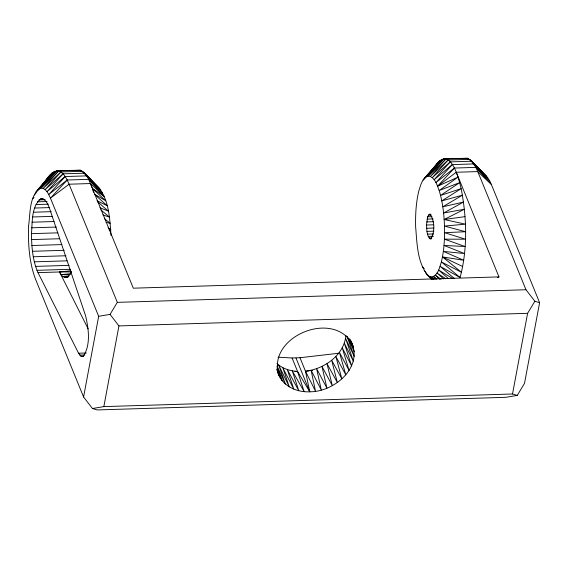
<?xml version="1.0" encoding="UTF-8"?>
<svg xmlns="http://www.w3.org/2000/svg" width="568" height="568" viewBox="0 0 568 568"><rect width="100%" height="100%" fill="white"/><g stroke="black" fill="none" stroke-linecap="round" stroke-linejoin="round"><path stroke-width="0.85" d="M31.46 233.654C32.525 222.131 31.133 207.15 40.619 198.864L42.316 198.701C46.746 200.248 48.259 205.353 49.842 209.315L85.583 315.723C88.587 328.645 90.916 344.499 83.425 356.186L82.204 356.612L80.961 356.257L78.576 353.232L37.999 272.626C32.568 260.449 31.645 246.817 31.46 233.654L57.908 232.837M426.525 225.042L427.619 216.813L429.23 214.314L430.154 214.285C434.747 220.931 435.088 231.85 430.906 238.766L429.99 238.794C426.497 235.308 426.866 229.628 426.525 225.042L433.498 224.821M345.94 335.411C344.009 355.369 324.229 368.994 305.492 371.238L299.982 357.733L292.073 357.982L277.951 357.18M431.502 279.136L427.846 275.437L429.735 276.666L431.63 277.042C438.134 275.437 439.554 267.386 441.379 261.926C444.183 250.211 444.779 238.091 444.495 226.085C444.041 214.086 442.692 202.023 439.163 190.507C437.012 185.175 435.095 177.23 428.506 176.037C422.01 177.642 420.583 185.693 418.765 191.153C415.954 202.868 415.357 214.988 415.641 226.994C417.21 244.794 417.118 266.179 431.424 279.122M454.542 278.675L440.094 266.328L460.08 277.503C467.798 248.606 466.797 217.828 461.152 188.647C459.015 179.829 451.461 147.772 437.559 163.123L423.103 180.056L432.816 169.356M83.581 396.982L98.669 316.298L50.453 198.154C48.55 194.149 46.398 188.576 41.343 187.994C28.897 194.093 30.438 214.122 28.57 225.865C28.045 243.679 29.131 261.983 35.365 278.838L83.581 396.982L92.456 408.52L97.199 409.933L505.868 397.316L517.256 395.406L524.512 383.365L539.6 302.68L491.384 184.536L489.701 180.915L486.066 175.981L471.745 161.227L467.428 158.28L443.757 158.735L426.639 176.534L439.547 160.836L424.829 177.876M92.456 408.52L103.845 406.61L118.932 325.925L110.057 314.388L98.669 316.298M103.845 406.61L512.514 393.993L527.601 313.309L534.857 301.274L525.982 289.737L477.766 171.586L475.856 167.39L471.745 161.227L450.232 161.894L432.298 177.642L448.088 160.006L469.601 159.338L486.066 175.981L484.177 174.752M71.383 271.561C70.333 274.06 68.835 276.879 66.016 277.638C62.736 277.738 60.904 274.45 59.512 271.966L37.999 272.626M110.057 314.388L117.313 302.353L69.097 184.209C66.783 179.147 64.283 173.141 58.76 170.904C48.422 170.471 45.092 184.934 37.665 189.833L52.391 172.793L39.476 188.484L56.601 170.684L80.273 170.237L84.582 173.183L98.903 187.937C109.383 201.157 109.723 219.433 111.065 235.557M48.891 177.55L50.396 175.079L35.947 192.012L39.945 187.603M435.67 166.211L437.559 163.123M32.887 198.708L33.995 197.373M34.343 194.987L36.04 192.971M39.476 188.484L54.464 171.316M426.639 176.534L441.627 159.367L444.204 159.281M56.601 170.684L41.343 187.994L58.76 170.904L80.273 170.237L81.515 171.458M443.757 158.735L428.506 176.037L445.923 158.948L467.428 158.28L468.671 159.501M58.76 170.904L43.246 188.37L60.932 171.962L82.438 171.295L98.903 187.937M445.923 158.948L430.402 176.414L448.088 160.006M60.932 171.962L45.135 189.598L63.076 173.843L84.582 173.183L100.756 190.003L86.677 175.881L84.582 173.183M63.076 173.843L46.988 191.664L65.171 176.541L86.677 175.881L102.545 192.871L88.693 179.346L86.677 175.881M450.232 161.894L434.144 179.708L452.327 164.585L473.84 163.925L487.919 178.047L471.745 161.227M41.656 185.715L43.367 183.826M65.171 176.541L48.77 194.533L67.187 180.013L88.693 179.346L104.228 196.492L92.392 188.42L93.564 192.339M452.327 164.585L435.933 182.576L454.343 168.057L475.856 167.39L489.701 180.915L473.84 163.925M67.187 180.013L50.453 198.154L69.097 184.209L90.61 183.542L104.228 196.492M460.08 277.503L441.379 261.926L461.5 272.313L442.465 256.921L463.751 260.272L443.345 251.397L464.553 253.562L443.998 245.447L465.128 246.512L444.41 239.171L465.462 239.199L444.581 232.681L465.547 231.723L444.495 226.085L465.398 224.175L444.169 219.496L464.368 209.244L443.601 213.028L463.509 202.045L442.799 206.795L462.437 195.158L441.783 200.894L461.152 188.647L440.562 195.435L459.682 182.612L439.163 190.507L458.049 177.124L437.616 186.197L454.343 168.057M437.616 186.197L456.26 172.253L477.766 171.586L491.384 184.536L475.856 167.39M109.205 230.601L110.781 229.791L108.105 227.732M497.49 277.631L498.967 276.893L456.26 172.253M444.169 219.496L465 216.649M299.982 357.733L338.705 353.253M351.074 341.396C363.811 367.049 334.19 392.083 309.773 391.785L305.492 371.238L309.013 370.833M310.774 370.627L312.535 370.421M88.147 328.858L59.512 271.966L70.78 270.773M70.595 273.755L61.067 274.585L69.935 274.514M68.756 276.02L62.693 276.431L68.742 276.332M67.819 277.283L64.354 277.454L67.819 277.369M40.619 198.864L43.26 198.779M38.972 199.915L45.142 199.723M37.417 201.825L47.108 201.526M35.976 204.558L48.323 204.175M34.698 208.044L49.686 207.583M33.597 212.219L51.234 211.672M32.71 216.976L52.107 216.373M32.049 222.209L54.088 221.527M429.23 214.314L430.977 214.264M428.364 215.18L430.984 215.094M31.63 227.811L56.31 227.051M427.619 216.813L431.978 216.678M427.037 219.113L433.143 218.929M426.667 221.918L433.64 221.705M31.552 239.597L59.761 238.73M426.625 228.265L433.597 228.045M426.959 231.368L433.931 231.155M31.893 245.525L61.862 244.595M427.505 234.144L433.604 233.952M428.222 236.402L433.455 236.238M429.074 237.985L431.687 237.907M429.99 238.794L431.73 238.737M32.483 251.29L64.219 250.31M33.306 256.771L65.916 255.763M34.343 261.841L66.953 260.833M35.564 266.392L69.062 265.355M36.955 270.318L70.453 269.289M498.967 276.893L133.31 288.189L88.693 179.346M117.313 302.353L525.982 289.737M118.932 325.925L527.601 313.309M78.576 353.232L86.315 352.991M79.74 355.114L84.902 354.957M80.961 356.257L83.546 356.171M59.512 271.966L71.014 271.93M295.999 358.032L309.773 391.785C296.127 392.58 281.046 385.303 277.369 371.273M294.934 371.33L297.582 371.486L309.773 391.785M277.035 365.948L285.392 384.089L278.703 365.103L289.297 386.922L282.743 367.617L293.798 389.144L287.301 369.541L298.782 390.72L292.279 370.84L304.15 391.608L297.582 371.486C290.17 370.932 282.516 368.703 276.964 363.555M109.148 229.529L110.781 229.791M106.109 222.329L110.213 223.323L104.725 218.886M534.857 301.274L539.6 302.68M512.514 393.993L517.256 395.406M102.815 214.945L109.411 217.09L100.77 209.805M99.883 207.71L108.396 211.189L97.44 201.626M442.465 256.921L462.728 266.548M97.057 200.71L107.174 205.73L94.693 194.497M94.771 194.334L105.776 200.802L92.392 188.42M452.604 278.49L438.638 270.048L448.329 278.526M445.788 278.732L437.033 273.023L443.629 278.923M441.102 279.279L435.315 275.203L439.859 279.364M435.834 279.136L433.505 276.545L436.955 279.172M433.505 276.545L436.061 278.945M434.151 279.456L431.63 277.042L433.412 278.973M432.212 279.108L429.735 276.666L432.163 279.236M431.502 278.895L425.993 273.371L431.382 278.98M469.601 159.338L476.282 166.403M82.438 171.295L93.976 183.499M424.211 270.503L425.972 272.391M467.428 158.28L468.621 159.572M80.273 170.237L81.458 171.522M422.528 266.882L424.253 268.785M351.762 343.029C331.172 309.013 264.333 338.556 279.683 376.896L277.475 371.266M305.492 371.238L315.531 391.253L311.094 370.258L321.289 390.024L316.624 368.639L326.927 388.121L321.964 366.41L332.308 385.594L326.99 363.612L337.328 382.491L331.684 360.261L341.858 378.884L335.851 356.455L345.813 374.852L339.394 352.288L349.086 370.492L342.248 347.843L351.62 365.891L344.343 343.221L353.353 361.163L345.635 338.528L354.24 356.406L346.97 336.27M347.517 336.966L354.269 351.727L349.377 338.918M276.95 368.774L282.161 380.723L277.028 366.885M349.923 339.089L353.438 347.233L350.882 340.885M277.347 371.096L278.008 372.686L276.751 369.456M292.073 357.982L297.582 371.486M90.61 183.542L92.101 187.603"/></g></svg>
